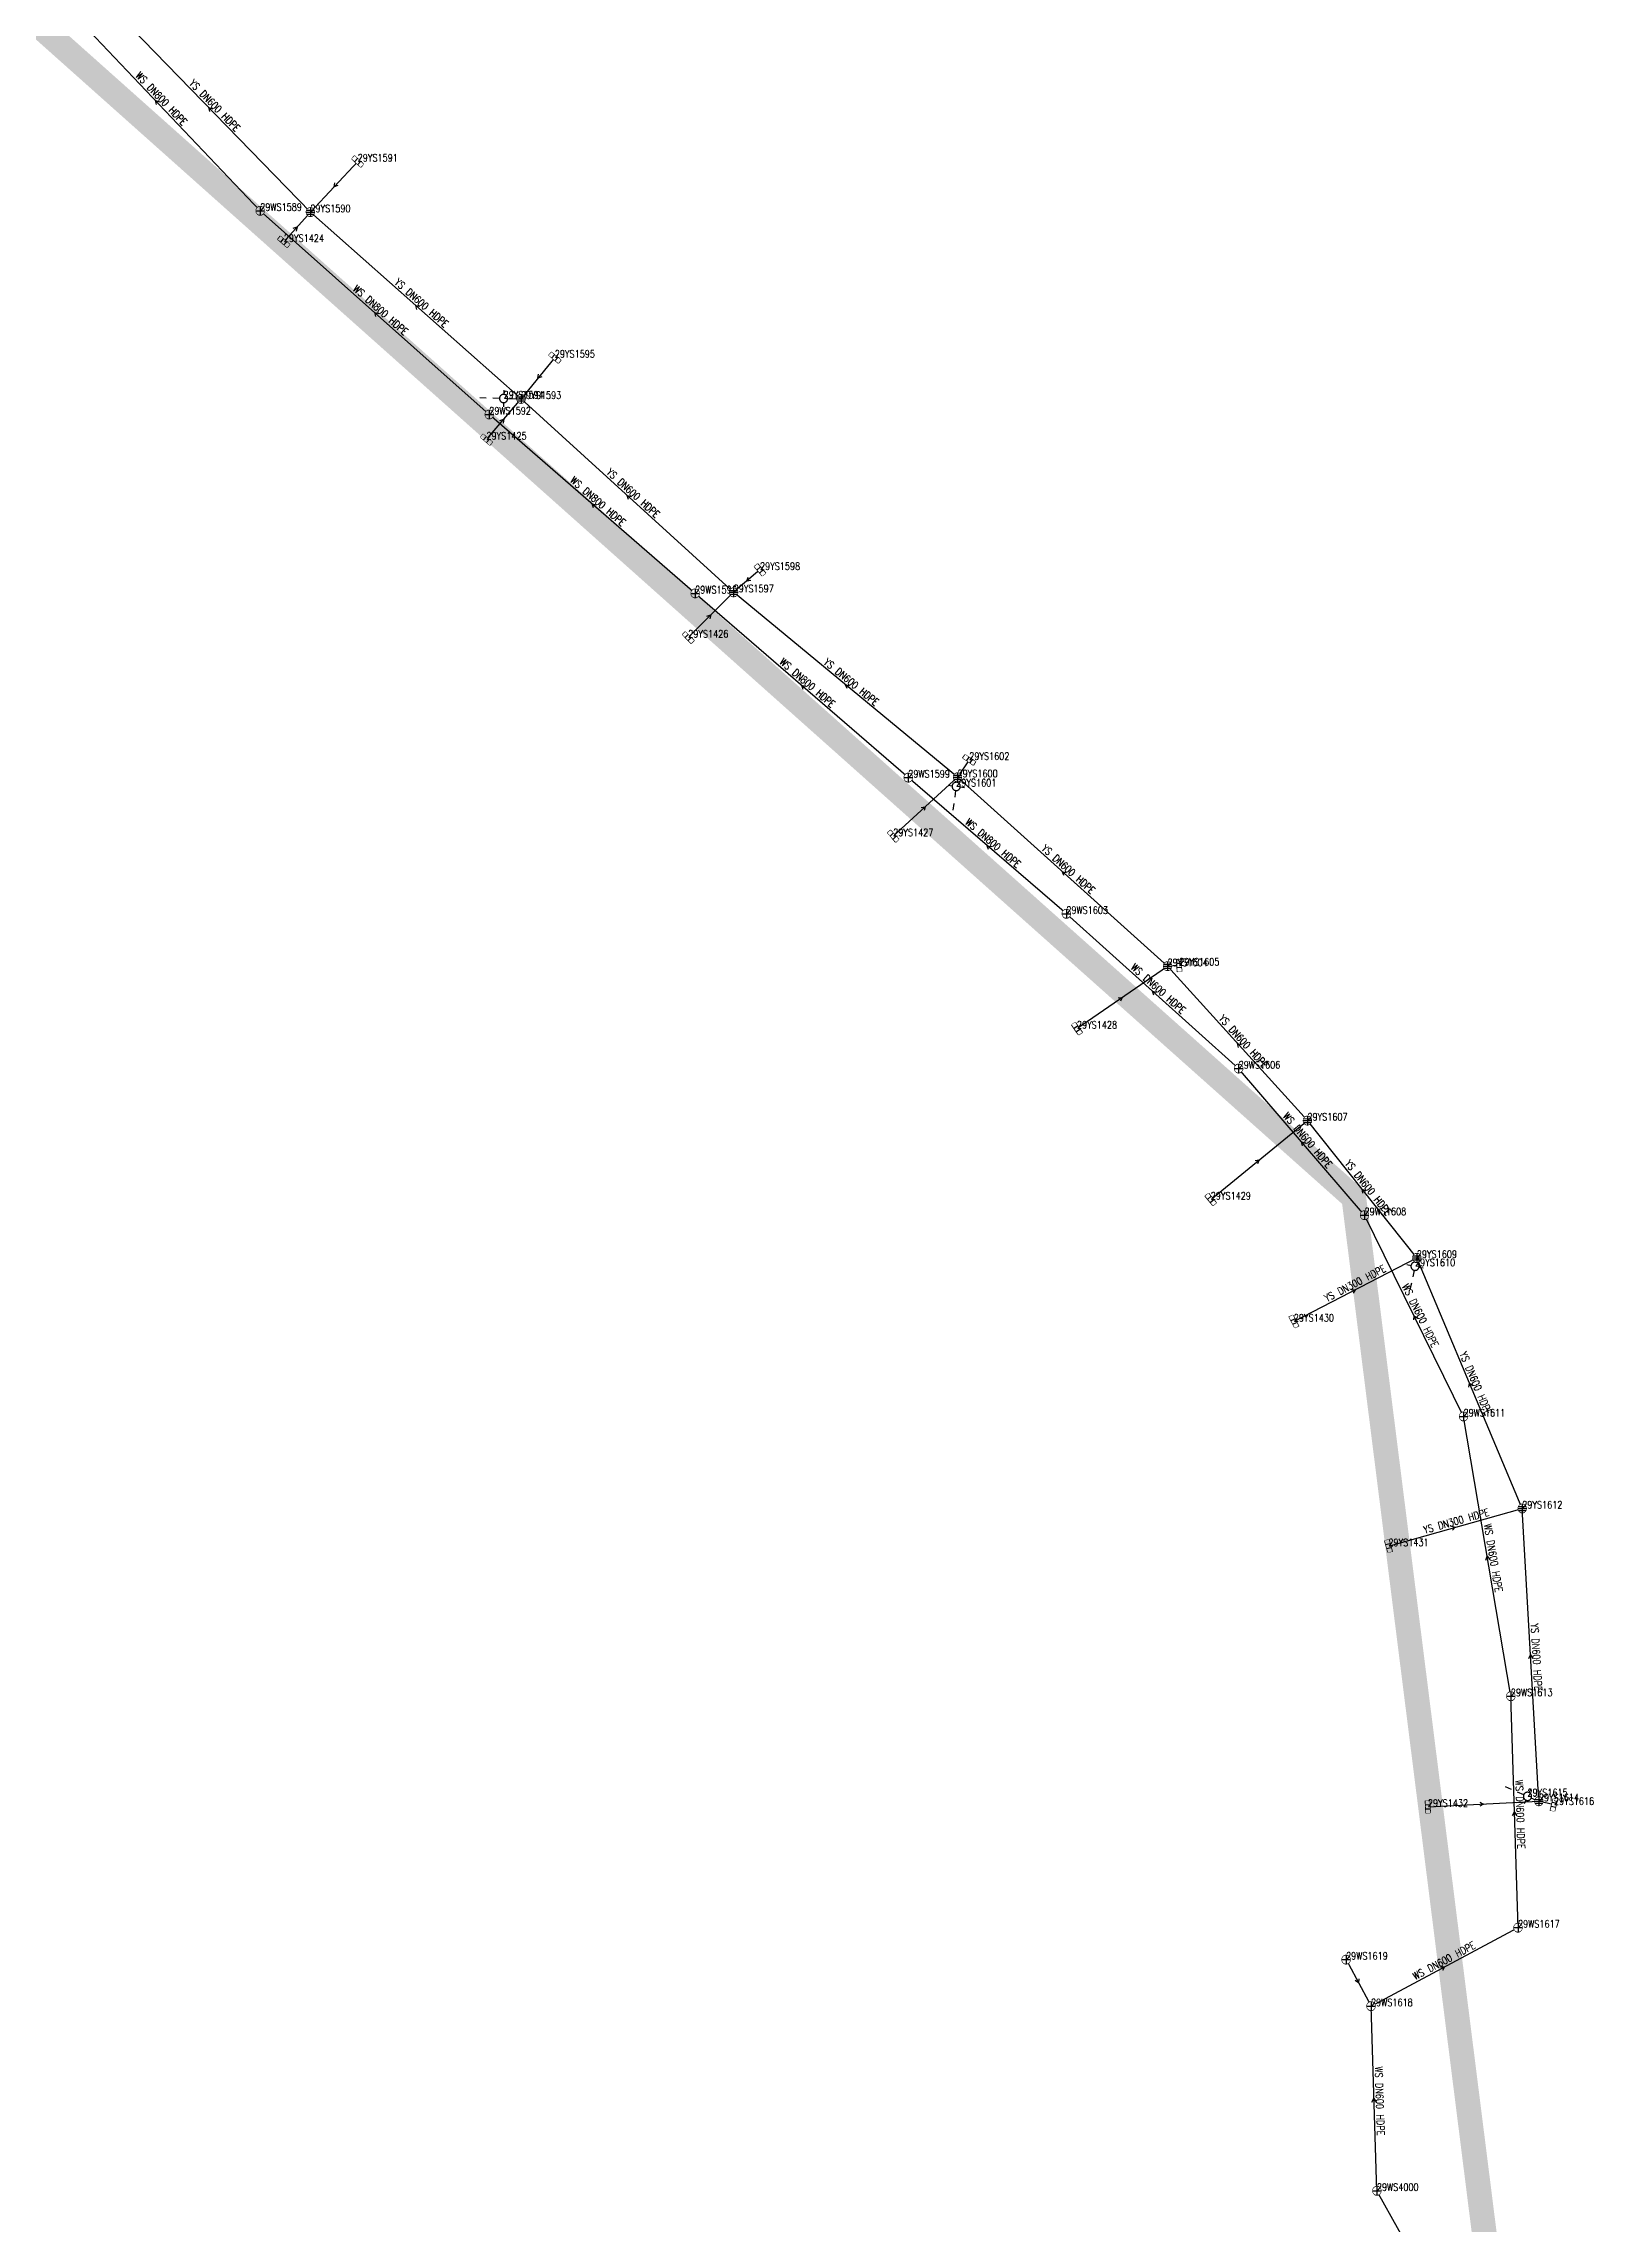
# Model space of a CAD drawing. Extents: x 78813 to 99477, y 2421021 to 2448125.
# Drawn here: x 85788.1 to 85976.2, y 2429959 to 2430223.7 of the extents above; entities that cross this region are included whole.
import ezdxf
from ezdxf.enums import TextEntityAlignment as Align

# ---------------------------------------------------------------- set-up
doc = ezdxf.new("R2010")
doc.units = 0
doc.set_wipeout_variables(frame=1)
doc.layers.get('0').update_dxf_attribs({"linetype": 'CONTINUOUS'})
for name, color, linetype in [('DX_WS', 16, 'CONTINUOUS'), ('DX_YS', 42, 'CONTINUOUS'), ('道路', 5, 'CONTINUOUS')]:
    doc.layers.add(name, color=color, linetype=linetype)
for name, color, linetype, true_color in [('WSLINE', 7, 'CONTINUOUS', 0x7f0000), ('YSANNEXE', 7, 'CONTINUOUS', 0xcc9900), ('YSLINE', 7, 'CONTINUOUS', 0xcc9900)]:
    doc.layers.add(name, color=color, linetype=linetype, true_color=true_color)
doc.styles.add('CcNameZT', font='txt.SHX', dxfattribs={"width": 0.8, "bigfont": 'HZTXT.SHX'})
doc.styles.get("Standard").update_dxf_attribs({"font": 'txt.shx', "bigfont": 'hztxt.shx'})

# ---------------------------------------------------------------- blocks, each defined once
blk = doc.blocks.new('PS污水井')
blk.add_lwpolyline([(1, 0), (1, 0.07), (0.99, 0.14), (0.98, 0.21), (0.96, 0.28), (0.94, 0.34), (0.91, 0.41), (0.88, 0.47), (0.85, 0.53), (0.81, 0.59), (0.77, 0.64), (0.72, 0.69), (0.67, 0.74), (0.62, 0.79), (0.56, 0.83), (0.5, 0.87), (0.44, 0.9), (0.37, 0.93), (0.31, 0.95), (0.24, 0.97), (0.17, 0.98), (0.1, 0.99), (0.03, 1), (-0.03, 1), (-0.1, 0.99), (-0.17, 0.98), (-0.24, 0.97), (-0.31, 0.95), (-0.37, 0.93), (-0.44, 0.9), (-0.5, 0.87), (-0.56, 0.83), (-0.62, 0.79), (-0.67, 0.74), (-0.72, 0.69), (-0.77, 0.64), (-0.81, 0.59), (-0.85, 0.53), (-0.88, 0.47), (-0.91, 0.41), (-0.94, 0.34), (-0.96, 0.28), (-0.98, 0.21), (-0.99, 0.14), (-1, 0.07), (-1, 0), (-1, -0.07), (-0.99, -0.14), (-0.98, -0.21), (-0.96, -0.28), (-0.94, -0.34), (-0.91, -0.41), (-0.88, -0.47), (-0.85, -0.53), (-0.81, -0.59), (-0.77, -0.64), (-0.72, -0.69), (-0.67, -0.74), (-0.62, -0.79), (-0.56, -0.83), (-0.5, -0.87), (-0.44, -0.9), (-0.37, -0.93), (-0.31, -0.95), (-0.24, -0.97), (-0.17, -0.98), (-0.1, -0.99), (-0.03, -1), (0.03, -1), (0.1, -0.99), (0.17, -0.98), (0.24, -0.97), (0.31, -0.95), (0.37, -0.93), (0.44, -0.9), (0.5, -0.87), (0.56, -0.83), (0.62, -0.79), (0.67, -0.74), (0.72, -0.69), (0.77, -0.64), (0.81, -0.59), (0.85, -0.53), (0.88, -0.47), (0.91, -0.41), (0.94, -0.34), (0.96, -0.28), (0.98, -0.21), (0.99, -0.14), (1, 0)], close=True)
blk.add_wipeout([(1, 0), (1, 0.07), (0.99, 0.14), (0.98, 0.21), (0.96, 0.28), (0.94, 0.34), (0.91, 0.41), (0.88, 0.47), (0.85, 0.53), (0.81, 0.59), (0.77, 0.64), (0.72, 0.69), (0.67, 0.74), (0.62, 0.79), (0.56, 0.83), (0.5, 0.87), (0.44, 0.9), (0.37, 0.93), (0.31, 0.95), (0.24, 0.97), (0.17, 0.98), (0.1, 0.99), (0.03, 1), (-0.03, 1), (-0.1, 0.99), (-0.17, 0.98), (-0.24, 0.97), (-0.31, 0.95), (-0.37, 0.93), (-0.44, 0.9), (-0.5, 0.87), (-0.56, 0.83), (-0.62, 0.79), (-0.67, 0.74), (-0.72, 0.69), (-0.77, 0.64), (-0.81, 0.59), (-0.85, 0.53), (-0.88, 0.47), (-0.91, 0.41), (-0.94, 0.34), (-0.96, 0.28), (-0.98, 0.21), (-0.99, 0.14), (-1, 0.07), (-1, 0), (-1, -0.07), (-0.99, -0.14), (-0.98, -0.21), (-0.96, -0.28), (-0.94, -0.34), (-0.91, -0.41), (-0.88, -0.47), (-0.85, -0.53), (-0.81, -0.59), (-0.77, -0.64), (-0.72, -0.69), (-0.67, -0.74), (-0.62, -0.79), (-0.56, -0.83), (-0.5, -0.87), (-0.44, -0.9), (-0.37, -0.93), (-0.31, -0.95), (-0.24, -0.97), (-0.17, -0.98), (-0.1, -0.99), (-0.03, -1), (0.03, -1), (0.1, -0.99), (0.17, -0.98), (0.24, -0.97), (0.31, -0.95), (0.37, -0.93), (0.44, -0.9), (0.5, -0.87), (0.56, -0.83), (0.62, -0.79), (0.67, -0.74), (0.72, -0.69), (0.77, -0.64), (0.81, -0.59), (0.85, -0.53), (0.88, -0.47), (0.91, -0.41), (0.94, -0.34), (0.96, -0.28), (0.98, -0.21), (0.99, -0.14)])
for p, q in [((-1, 0), (0, 0)), ((0, 1), (0, 0)), ((0, 0), (0, -1)), ((0, 0), (1, 0))]:
    blk.add_line(p, q)
blk = doc.blocks.new('LX')
for p, q in [((-0.866, 0.5), (0, 0)), ((0, 0), (-0.866, -0.5))]:
    blk.add_line(p, q)
blk = doc.blocks.new('PS雨水井')
blk.add_lwpolyline([(1, 0), (1, 0.07), (0.99, 0.14), (0.98, 0.21), (0.96, 0.28), (0.94, 0.34), (0.91, 0.41), (0.88, 0.47), (0.85, 0.53), (0.81, 0.59), (0.77, 0.64), (0.72, 0.69), (0.67, 0.74), (0.62, 0.79), (0.56, 0.83), (0.5, 0.87), (0.44, 0.9), (0.37, 0.93), (0.31, 0.95), (0.24, 0.97), (0.17, 0.98), (0.1, 0.99), (0.03, 1), (-0.03, 1), (-0.1, 0.99), (-0.17, 0.98), (-0.24, 0.97), (-0.31, 0.95), (-0.37, 0.93), (-0.44, 0.9), (-0.5, 0.87), (-0.56, 0.83), (-0.62, 0.79), (-0.67, 0.74), (-0.72, 0.69), (-0.77, 0.64), (-0.81, 0.59), (-0.85, 0.53), (-0.88, 0.47), (-0.91, 0.41), (-0.94, 0.34), (-0.96, 0.28), (-0.98, 0.21), (-0.99, 0.14), (-1, 0.07), (-1, 0), (-1, -0.07), (-0.99, -0.14), (-0.98, -0.21), (-0.96, -0.28), (-0.94, -0.34), (-0.91, -0.41), (-0.88, -0.47), (-0.85, -0.53), (-0.81, -0.59), (-0.77, -0.64), (-0.72, -0.69), (-0.67, -0.74), (-0.62, -0.79), (-0.56, -0.83), (-0.5, -0.87), (-0.44, -0.9), (-0.37, -0.93), (-0.31, -0.95), (-0.24, -0.97), (-0.17, -0.98), (-0.1, -0.99), (-0.03, -1), (0.03, -1), (0.1, -0.99), (0.17, -0.98), (0.24, -0.97), (0.31, -0.95), (0.37, -0.93), (0.44, -0.9), (0.5, -0.87), (0.56, -0.83), (0.62, -0.79), (0.67, -0.74), (0.72, -0.69), (0.77, -0.64), (0.81, -0.59), (0.85, -0.53), (0.88, -0.47), (0.91, -0.41), (0.94, -0.34), (0.96, -0.28), (0.98, -0.21), (0.99, -0.14), (1, 0)], close=True)
blk.add_wipeout([(1, 0), (1, 0.07), (0.99, 0.14), (0.98, 0.21), (0.96, 0.28), (0.94, 0.34), (0.91, 0.41), (0.88, 0.47), (0.85, 0.53), (0.81, 0.59), (0.77, 0.64), (0.72, 0.69), (0.67, 0.74), (0.62, 0.79), (0.56, 0.83), (0.5, 0.87), (0.44, 0.9), (0.37, 0.93), (0.31, 0.95), (0.24, 0.97), (0.17, 0.98), (0.1, 0.99), (0.03, 1), (-0.03, 1), (-0.1, 0.99), (-0.17, 0.98), (-0.24, 0.97), (-0.31, 0.95), (-0.37, 0.93), (-0.44, 0.9), (-0.5, 0.87), (-0.56, 0.83), (-0.62, 0.79), (-0.67, 0.74), (-0.72, 0.69), (-0.77, 0.64), (-0.81, 0.59), (-0.85, 0.53), (-0.88, 0.47), (-0.91, 0.41), (-0.94, 0.34), (-0.96, 0.28), (-0.98, 0.21), (-0.99, 0.14), (-1, 0.07), (-1, 0), (-1, -0.07), (-0.99, -0.14), (-0.98, -0.21), (-0.96, -0.28), (-0.94, -0.34), (-0.91, -0.41), (-0.88, -0.47), (-0.85, -0.53), (-0.81, -0.59), (-0.77, -0.64), (-0.72, -0.69), (-0.67, -0.74), (-0.62, -0.79), (-0.56, -0.83), (-0.5, -0.87), (-0.44, -0.9), (-0.37, -0.93), (-0.31, -0.95), (-0.24, -0.97), (-0.17, -0.98), (-0.1, -0.99), (-0.03, -1), (0.03, -1), (0.1, -0.99), (0.17, -0.98), (0.24, -0.97), (0.31, -0.95), (0.37, -0.93), (0.44, -0.9), (0.5, -0.87), (0.56, -0.83), (0.62, -0.79), (0.67, -0.74), (0.72, -0.69), (0.77, -0.64), (0.81, -0.59), (0.85, -0.53), (0.88, -0.47), (0.91, -0.41), (0.94, -0.34), (0.96, -0.28), (0.98, -0.21), (0.99, -0.14)])
for p, q in [((-1, 0), (0, 0)), ((-0.88, 0.48), (0, 0.47)), ((0, 1), (0, 0)), ((0, 0.47), (0.88, 0.47)), ((0, 0), (0, -1)), ((0, 0), (1, 0)), ((-0.88, -0.48), (0, -0.48)), ((0, -0.48), (0.88, -0.48))]:
    blk.add_line(p, q)
blk = doc.blocks.new('PS雨篦')
blk.add_lwpolyline([(-1.5, 0.5), (0, 0.5), (1.5, 0.5), (1.5, -0.5), (0, -0.5), (-1.5, -0.5)], close=True)
blk.add_wipeout([(-1.5, 0.5), (0, 0.5), (1.5, 0.5), (1.5, -0.5), (0, -0.5), (-1.5, -0.5)])
for p, q in [((-0.51, -0.5), (-0.51, 0.5)), ((0.49, -0.5), (0.49, 0.5))]:
    blk.add_line(p, q)
blk = doc.blocks.new('PS预留口')
blk.add_lwpolyline([(4.2, 0), (5.8, 0)])
blk.add_wipeout([(1, 0), (1, 0.07), (0.99, 0.14), (0.98, 0.21), (0.96, 0.28), (0.94, 0.34), (0.91, 0.41), (0.88, 0.47), (0.85, 0.53), (0.81, 0.59), (0.77, 0.64), (0.72, 0.69), (0.67, 0.74), (0.62, 0.79), (0.56, 0.83), (0.5, 0.87), (0.44, 0.9), (0.37, 0.93), (0.31, 0.95), (0.24, 0.97), (0.17, 0.98), (0.1, 0.99), (0.03, 1), (-0.03, 1), (-0.1, 0.99), (-0.17, 0.98), (-0.24, 0.97), (-0.31, 0.95), (-0.37, 0.93), (-0.44, 0.9), (-0.5, 0.87), (-0.56, 0.83), (-0.62, 0.79), (-0.67, 0.74), (-0.72, 0.69), (-0.77, 0.64), (-0.81, 0.59), (-0.85, 0.53), (-0.88, 0.47), (-0.91, 0.41), (-0.94, 0.34), (-0.96, 0.28), (-0.98, 0.21), (-0.99, 0.14), (-1, 0.07), (-1, 0), (-1, -0.07), (-0.99, -0.14), (-0.98, -0.21), (-0.96, -0.28), (-0.94, -0.34), (-0.91, -0.41), (-0.88, -0.47), (-0.85, -0.53), (-0.81, -0.59), (-0.77, -0.64), (-0.72, -0.69), (-0.67, -0.74), (-0.62, -0.79), (-0.56, -0.83), (-0.5, -0.87), (-0.44, -0.9), (-0.37, -0.93), (-0.31, -0.95), (-0.24, -0.97), (-0.17, -0.98), (-0.1, -0.99), (-0.03, -1), (0.03, -1), (0.1, -0.99), (0.17, -0.98), (0.24, -0.97), (0.31, -0.95), (0.37, -0.93), (0.44, -0.9), (0.5, -0.87), (0.56, -0.83), (0.62, -0.79), (0.67, -0.74), (0.72, -0.69), (0.77, -0.64), (0.81, -0.59), (0.85, -0.53), (0.88, -0.47), (0.91, -0.41), (0.94, -0.34), (0.96, -0.28), (0.98, -0.21), (0.99, -0.14)])
blk.add_line((1, 0), (2.6, 0))
blk.add_lwpolyline([(1, 0), (1, 0.07), (0.99, 0.14), (0.98, 0.21), (0.96, 0.28), (0.94, 0.34), (0.91, 0.41), (0.88, 0.47), (0.85, 0.53), (0.81, 0.59), (0.77, 0.64), (0.72, 0.69), (0.67, 0.74), (0.62, 0.79), (0.56, 0.83), (0.5, 0.87), (0.44, 0.9), (0.37, 0.93), (0.31, 0.95), (0.24, 0.97), (0.17, 0.98), (0.1, 0.99), (0.03, 1), (-0.03, 1), (-0.1, 0.99), (-0.17, 0.98), (-0.24, 0.97), (-0.31, 0.95), (-0.37, 0.93), (-0.44, 0.9), (-0.5, 0.87), (-0.56, 0.83), (-0.62, 0.79), (-0.67, 0.74), (-0.72, 0.69), (-0.77, 0.64), (-0.81, 0.59), (-0.85, 0.53), (-0.88, 0.47), (-0.91, 0.41), (-0.94, 0.34), (-0.96, 0.28), (-0.98, 0.21), (-0.99, 0.14), (-1, 0.07), (-1, 0), (-1, -0.07), (-0.99, -0.14), (-0.98, -0.21), (-0.96, -0.28), (-0.94, -0.34), (-0.91, -0.41), (-0.88, -0.47), (-0.85, -0.53), (-0.81, -0.59), (-0.77, -0.64), (-0.72, -0.69), (-0.67, -0.74), (-0.62, -0.79), (-0.56, -0.83), (-0.5, -0.87), (-0.44, -0.9), (-0.37, -0.93), (-0.31, -0.95), (-0.24, -0.97), (-0.17, -0.98), (-0.1, -0.99), (-0.03, -1), (0.03, -1), (0.1, -0.99), (0.17, -0.98), (0.24, -0.97), (0.31, -0.95), (0.37, -0.93), (0.44, -0.9), (0.5, -0.87), (0.56, -0.83), (0.62, -0.79), (0.67, -0.74), (0.72, -0.69), (0.77, -0.64), (0.81, -0.59), (0.85, -0.53), (0.88, -0.47), (0.91, -0.41), (0.94, -0.34), (0.96, -0.28), (0.98, -0.21), (0.99, -0.14), (1, 0)], close=True)
for points in [[(0, 1), (0, 2)], [(0, -2), (0, -1)]]:
    blk.add_lwpolyline(points)

msp = doc.modelspace()

# ---------------------------------------------------------------- linework, layer by layer
at = {"layer": 'WSLINE'}
for p, q in [((85814.34, 2430203.44), (85788.93, 2430230.18)), ((85842.14, 2430178.71), (85814.34, 2430203.44)), ((85867.13, 2430156.99), (85842.14, 2430178.71)), ((85893, 2430134.63), (85867.13, 2430156.99)), ((85912.19, 2430118.1), (85893, 2430134.63)), ((85933.1, 2430099.31), (85912.19, 2430118.1)), ((85948.38, 2430081.51), (85933.1, 2430099.31)), ((85960.4, 2430057.08), (85948.38, 2430081.51)), ((85966.14, 2430023.12), (85960.4, 2430057.08)), ((85967.01, 2429995.02), (85966.14, 2430023.12)), ((85949.17, 2429985.49), (85967.01, 2429995.02)), ((85946.14, 2429991.14), (85949.17, 2429985.49)), ((85949.88, 2429963.08), (85949.17, 2429985.49)), ((85966.98, 2429932.46), (85949.88, 2429963.08))]:
    msp.add_line(p, q, dxfattribs=at)
at = {"layer": 'YSLINE'}
for p, q in [((85826.17, 2430209.42), (85820.43, 2430203.28)), ((85817.21, 2430199.66), (85820.43, 2430203.28)), ((85846, 2430180.6), (85820.43, 2430203.28)), ((85850.1, 2430185.61), (85846, 2430180.6)), ((85843.88, 2430180.65), (85846, 2430180.6)), ((85875, 2430159.84), (85871.8, 2430157.12)), ((85900.4, 2430136.78), (85898.98, 2430134.67)), ((85898.82, 2430133.56), (85898.98, 2430134.67)), ((85913.47, 2430104.16), (85924.47, 2430111.74)), ((85925.89, 2430111.82), (85924.47, 2430111.74)), ((85929.71, 2430083.42), (85941.45, 2430092.99)), ((85939.8, 2430068.6), (85954.73, 2430076.33)), ((85954.51, 2430075.31), (85954.73, 2430076.33)), ((85951.28, 2430041.34), (85967.52, 2430045.91)), ((85956.07, 2430009.69), (85969.54, 2430010.36)), ((85968.16, 2430010.96), (85969.54, 2430010.36)), ((85971.37, 2430009.93), (85969.54, 2430010.36))]:
    msp.add_line(p, q, dxfattribs=at)

# ---------------------------------------------------------------- block references
at = {"layer": 'DX_WS', "yscale": 0.5, "zscale": 0.5}
for p, xscale, rotation in [((85801.63, 2430216.81), 0.4999999998977985, 133.4991662763766), ((85828.24, 2430191.07), 0.4999999998782457, 138.082828643291), ((85854.64, 2430167.85), 0.5000000000826827, 139.2287442066078), ((85880.07, 2430145.81), 0.5000000000826827, 139.2287442066078), ((85902.59, 2430126.36), 0.5000000000826827, 139.2287442066078), ((85922.64, 2430108.7), 0.4999999998782457, 138.082828643291), ((85940.74, 2430090.41), 0.5000000000684955, 130.6343772826352), ((85954.39, 2430069.3), 0.5000000001888248, 116.3104324009193), ((85963.27, 2430040.1), 0.4999999999831816, 99.69465635246793), ((85966.57, 2430009.07), 0.5000000001155265, 91.67324722097395), ((85947.66, 2429988.32), 0.4999999998136224, 297.9380534794917), ((85958.09, 2429990.25), 0.5000000000863356, 28.07493198113943), ((85949.52, 2429974.28), 0.5000000001155265, 91.67324722097395)]:
    msp.add_blockref('LX', p, dxfattribs=dict(at, xscale=xscale, rotation=rotation))
at = {"layer": 'YSANNEXE'}
for p, xscale, yscale, zscale, rotation in [((85808.1, 2430215.96), 0.4999999998732122, 0.5, 0.5, 134.0721240755114), ((85823.3, 2430206.35), 0.5000000000041096, 0.5, 0.5, 226.8912868717683), ((85833.21, 2430191.94), 0.5000000000124648, 0.5, 0.5, 138.6557864201895), ((85848.05, 2430183.11), 0.4999999999756738, 0.5, 0.5, 230.9019914346831), ((85858.9, 2430168.86), 0.500000000145689, 0.5, 0.5, 137.509870812667), ((85869.04, 2430154.37), 0.4999999998802595, 0.5, 0.5, 44.69070800721386), ((85885.39, 2430145.9), 0.5000000001337086, 0.5, 0.5, 140.3746597887513), ((85895.07, 2430131.1), 0.4999999999589321, 0.5, 0.5, 42.39887683438521), ((85911.73, 2430123.21), 0.4999999998782457, 0.5, 0.5, 138.082828643291), ((85918.97, 2430107.95), 0.4999999999224036, 0.5, 0.5, 34.37746769511482), ((85932.96, 2430102.37), 0.4999999999314776, 0.5, 0.5, 132.353250683177), ((85935.58, 2430088.21), 0.5000000001339261, 0.5, 0.5, 38.96113008887203), ((85948.09, 2430084.66), 0.5000000000000124, 0.5000000000000124, 0.5000000000000124, 128.3425461086518), ((85947.26, 2430072.46), 0.4999999999446133, 0.5, 0.5, 27.50197415567929), ((85961.12, 2430061.12), 0.4999999999899134, 0.5, 0.5, 112.8726856408191), ((85959.4, 2430043.62), 0.4999999999591823, 0.5, 0.5, 15.46986045053662), ((85968.53, 2430028.13), 0.5000000000867161, 0.5, 0.5, 93.39212060491697), ((85962.8, 2430010.03), 0.4999999999892024, 0.5, 0.5, 2.864788955696549)]:
    msp.add_blockref('LX', p, dxfattribs=dict(at, xscale=xscale, yscale=yscale, zscale=zscale, rotation=rotation))

# ---------------------------------------------------------------- texts
at = {"layer": 'DX_WS', "style": 'CcNameZT', "width": 0.8}
for s, rotation, p in [(' WS DN800 HDPE', 313.549, (85801.81, 2430216.98, 1.27)), (' WS DN800 HDPE', 318.3378, (85828.41, 2430191.26, 1.24)), (' WS DN800 HDPE', 319.0106, (85854.8, 2430168.04, 1.22)), (' WS DN800 HDPE', 319.1602, (85880.23, 2430146, 1.17)), (' WS DN800 HDPE', 319.2564, (85902.76, 2430126.55, 1.31)), (' WS DN600 HDPE', 318.0578, (85922.81, 2430108.89, 1.41)), (' WS DN600 HDPE', 310.6442, (85940.93, 2430090.57, 1.33)), (' WS DN600 HDPE', 296.1933, (85954.61, 2430069.41, 1.57)), (' WS DN600 HDPE', 279.5996, (85963.51, 2430040.14, 1.59)), (' WS DN600 HDPE', 271.7789, (85966.82, 2430009.08, 1.69)), (' WS DN600 HDPE', 28.1022, (85957.97, 2429990.47, 1.44)), (' WS DN600 HDPE', 271.8016, (85949.77, 2429974.29, 1.19))]:
    msp.add_text(s, height=0.9, rotation=rotation, dxfattribs=at).set_placement(p, align=Align.CENTER)
at = {"layer": 'DX_YS', "style": 'CcNameZT', "width": 0.8}
for s, rotation, p in [(' YS DN600 HDPE', 314.1889, (85808.28, 2430216.13, 2.83)), (' YS DN600 HDPE', 318.4432, (85833.38, 2430192.13, 2.85)), (' YS DN600 HDPE', 317.685, (85859.07, 2430169.05, 2.93)), (' YS DN600 HDPE', 320.4502, (85885.55, 2430146.09, 2.99)), (' YS DN600 HDPE', 318.0247, (85911.89, 2430123.39, 3.18)), (' YS DN300 HDPE', 27.3945, (85947.15, 2430072.69, 4.4)), (' YS DN300 HDPE', 15.7099, (85959.33, 2430043.86, 4.63)), (' YS DN600 HDPE', 273.2542, (85968.78, 2430028.15, 3.23))]:
    msp.add_text(s, height=0.9, rotation=rotation, dxfattribs=at).set_placement(p, align=Align.CENTER)

# ---------------------------------------------------------------- next in the draw order: block references
at = {"layer": 'DX_WS', "xscale": 0.5, "yscale": 0.5, "zscale": 0.5}
for p in [(85814.34, 2430203.44, 1.27), (85842.14, 2430178.71, 1.24), (85867.13, 2430156.99, 1.22), (85893, 2430134.63, 1.17), (85912.19, 2430118.1, 1.31), (85933.1, 2430099.31, 1.41), (85948.38, 2430081.51, 1.33), (85960.4, 2430057.08, 1.57), (85966.14, 2430023.12, 1.59), (85967.01, 2429995.02, 1.69), (85946.14, 2429991.14, 2.11), (85949.17, 2429985.49, 1.44), (85949.88, 2429963.08, 1.19)]:
    msp.add_blockref('PS污水井', p, dxfattribs=at)
at = {"layer": 'DX_YS', "yscale": 0.5, "zscale": 0.5}
for p, xscale, rotation in [((85826.17, 2430209.42, 4), 0.5000000001045463, 136.89887843287), ((85817.21, 2430199.66, 3.96), 0.4999999998946063, 318.3418828719107), ((85850.1, 2430185.61, 4.08), 0.5000000000885585, 140.717451087726), ((85875, 2430159.84, 4.12), 0.5000000001424059, 130.3619418296852), ((85913.47, 2430104.16, 4.19), 0.5000000001350418, 304.5381182422062), ((85929.71, 2430083.42, 4.27), 0.4999999999424807, 309.1791982409617), ((85939.8, 2430068.6, 4.4), 0.5000000000289443, 297.3944608361426), ((85951.28, 2430041.34, 4.63), 0.5000000000366869, 285.7098635612276), ((85956.07, 2430009.69, 4.67), 0.4999999999094126, 272.8412056910339)]:
    msp.add_blockref('PS雨篦', p, dxfattribs=dict(at, xscale=xscale, rotation=rotation))

# ---------------------------------------------------------------- next in the draw order: linework, layer by layer
at = {"layer": 'YSLINE'}
for p, q in [((85820.43, 2430203.28), (85795.78, 2430228.63)), ((85841.8, 2430175.66), (85846, 2430180.6)), ((85871.8, 2430157.12), (85846, 2430180.6)), ((85866.29, 2430151.63), (85871.8, 2430157.12)), ((85898.98, 2430134.67), (85871.8, 2430157.12)), ((85891.17, 2430127.52), (85898.98, 2430134.67)), ((85924.47, 2430111.74), (85898.98, 2430134.67)), ((85941.45, 2430092.99), (85924.47, 2430111.74)), ((85954.73, 2430076.33), (85941.45, 2430092.99)), ((85967.52, 2430045.91), (85954.73, 2430076.33)), ((85969.54, 2430010.36), (85967.52, 2430045.91))]:
    msp.add_line(p, q, dxfattribs=at)

# ---------------------------------------------------------------- next in the draw order: texts
at = {"layer": 'DX_WS', "style": 'CcNameZT', "width": 0.8}
for s, p in [('29WS1589', (85814.34, 2430203.44, 1.27)), ('29WS1592', (85842.14, 2430178.71, 1.24)), ('29WS1596', (85867.13, 2430156.99, 1.22)), ('29WS1599', (85893, 2430134.63, 1.17)), ('29WS1603', (85912.19, 2430118.1, 1.31)), ('29WS1606', (85933.1, 2430099.31, 1.41)), ('29WS1608', (85948.38, 2430081.51, 1.33)), ('29WS1611', (85960.4, 2430057.08, 1.57)), ('29WS1613', (85966.14, 2430023.12, 1.59)), ('29WS1617', (85967.01, 2429995.02, 1.69)), ('29WS1619', (85946.14, 2429991.14, 2.11)), ('29WS1618', (85949.17, 2429985.49, 1.44)), ('29WS4000', (85949.88, 2429963.08, 1.19))]:
    msp.add_text(s, height=0.9, dxfattribs=at).set_placement(p)
at = {"layer": 'DX_YS', "width": 0.8}
for s, p in [('29YS1591', (85826.17, 2430209.42, 4)), ('29YS1424', (85817.21, 2430199.66, 3.96)), ('29YS1595', (85850.1, 2430185.61, 4.08)), ('29YS1598', (85875, 2430159.84, 4.12)), ('29YS1428', (85913.47, 2430104.16, 4.19)), ('29YS1429', (85929.71, 2430083.42, 4.27)), ('29YS1430', (85939.8, 2430068.6, 4.4)), ('29YS1431', (85951.28, 2430041.34, 4.63)), ('29YS1432', (85956.07, 2430009.69, 4.67))]:
    msp.add_text(s, height=0.9, dxfattribs=at).set_placement(p)
at = {"layer": 'DX_YS', "style": 'CcNameZT', "width": 0.8}
for rotation, p in [(312.1634, (85933.15, 2430102.53, 3)), (308.5493, (85948.28, 2430084.82, 3.09)), (292.815, (85961.36, 2430061.21, 3.06))]:
    msp.add_text(' YS DN600 HDPE', height=0.9, rotation=rotation, dxfattribs=at).set_placement(p, align=Align.CENTER)

# ---------------------------------------------------------------- next in the draw order: block references
at = {"layer": 'DX_YS', "xscale": 0.5, "yscale": 0.5, "zscale": 0.5}
for p in [(85820.43, 2430203.28, 2.83), (85846, 2430180.6, 2.85), (85871.8, 2430157.12, 2.93), (85898.98, 2430134.67, 2.99), (85924.47, 2430111.74, 3.18), (85941.45, 2430092.99, 3), (85967.52, 2430045.91, 3.06), (85969.54, 2430010.36, 3.23)]:
    msp.add_blockref('PS雨水井', p, dxfattribs=at)
at = {"layer": 'DX_YS', "yscale": 0.5, "zscale": 0.5}
for name, p, xscale, rotation in [('PS雨篦', (85841.8, 2430175.66, 4.05), 0.5000000000408797, 319.6304188325396), ('PS雨篦', (85866.29, 2430151.63, 4), 0.4999999999179053, 314.906277442476), ('PS雨篦', (85891.17, 2430127.52, 4.07), 0.5000000000854382, 312.4785472249069), ('PS预留口', (85954.51, 2430075.31, 3.77), 0.5000000001044166, 257.7703842470903)]:
    msp.add_blockref(name, p, dxfattribs=dict(at, xscale=xscale, rotation=rotation))

# ---------------------------------------------------------------- next in the draw order: block references
for name, p, xscale, rotation in [('PS预留口', (85843.88, 2430180.65, 3.6), 0.4999999999962818, 178.6533796844064), ('PS雨篦', (85900.4, 2430136.78, 3.83), 0.4999999998811403, 146.0222364220316), ('PS预留口', (85898.82, 2430133.56, 3.81), 0.4999999999226047, 261.9921246202087), ('PS雨篦', (85925.89, 2430111.82, 4.11), 0.5000000001490421, 93.26933722987795), ('PS预留口', (85968.16, 2430010.96, 4.07), 0.5000000000528491, 156.7165860354838), ('PS雨篦', (85971.37, 2430009.93, 4.5), 0.5000000001075241, 76.59197454953393)]:
    msp.add_blockref(name, p, dxfattribs=dict(at, xscale=xscale, rotation=rotation))
at = {"layer": 'DX_YS', "xscale": 0.5, "yscale": 0.5, "zscale": 0.5}
msp.add_blockref('PS雨水井', (85954.73, 2430076.33, 3.09), dxfattribs=at)
at = {"layer": 'YSANNEXE', "yscale": 0.5, "zscale": 0.5}
for p, xscale, rotation in [((85818.82, 2430201.47), 0.5000000000436156, 48.12845479608112), ((85843.9, 2430178.13), 0.5000000000087907, 49.84732817702908), ((85873.4, 2430158.48), 0.4999999998764285, 220.5887511085065)]:
    msp.add_blockref('LX', p, dxfattribs=dict(at, xscale=xscale, rotation=rotation))

# ---------------------------------------------------------------- next in the draw order: texts
at = {"layer": 'DX_YS', "width": 0.8}
for s, p in [('29YS1590', (85820.43, 2430203.28, 2.83)), ('29YS1593', (85846, 2430180.6, 2.85)), ('29YS1425', (85841.8, 2430175.66, 4.05)), ('29YS1597', (85871.8, 2430157.12, 2.93)), ('29YS1426', (85866.29, 2430151.63, 4)), ('29YS1427', (85891.17, 2430127.52, 4.07)), ('29YS1607', (85941.45, 2430092.99, 3)), ('29YS1612', (85967.52, 2430045.91, 3.06))]:
    msp.add_text(s, height=0.9, dxfattribs=at).set_placement(p)

# ---------------------------------------------------------------- next in the draw order: linework, layer by layer
at = {"layer": '道路', "const_width": 3, "flags": 128}
msp.add_lwpolyline([(84873.79, 2430673.09), (85087.67, 2430494.29), (85128.28, 2430481.95), (85181.38, 2430514.2), (85300.08, 2430646.31), (85330.28, 2430646.31), (85388.59, 2430629.67), (85665.76, 2430408.7), (85782.57, 2430230.3), (85947.08, 2430083.62), (85965.82, 2429934.86), (85833.45, 2429909.59), (85679.35, 2429834.69), (85483.6, 2429719.22)], dxfattribs=at)

# ---------------------------------------------------------------- next in the draw order: texts
at = {"layer": 'DX_YS', "width": 0.8}
for s, p in [('29YS1594', (85843.88, 2430180.65, 3.6)), ('29YS1602', (85900.4, 2430136.78, 3.83)), ('29YS1601', (85898.82, 2430133.56, 3.81)), ('29YS1600', (85898.98, 2430134.67, 2.99)), ('29YS1604', (85924.47, 2430111.74, 3.18)), ('29YS1605', (85925.89, 2430111.82, 4.11)), ('29YS1610', (85954.51, 2430075.31, 3.77)), ('29YS1609', (85954.73, 2430076.33, 3.09)), ('29YS1615', (85968.16, 2430010.96, 4.07)), ('29YS1614', (85969.54, 2430010.36, 3.23)), ('29YS1616', (85971.37, 2430009.93, 4.5))]:
    msp.add_text(s, height=0.9, dxfattribs=at).set_placement(p)

doc.saveas('drawing.dxf')
